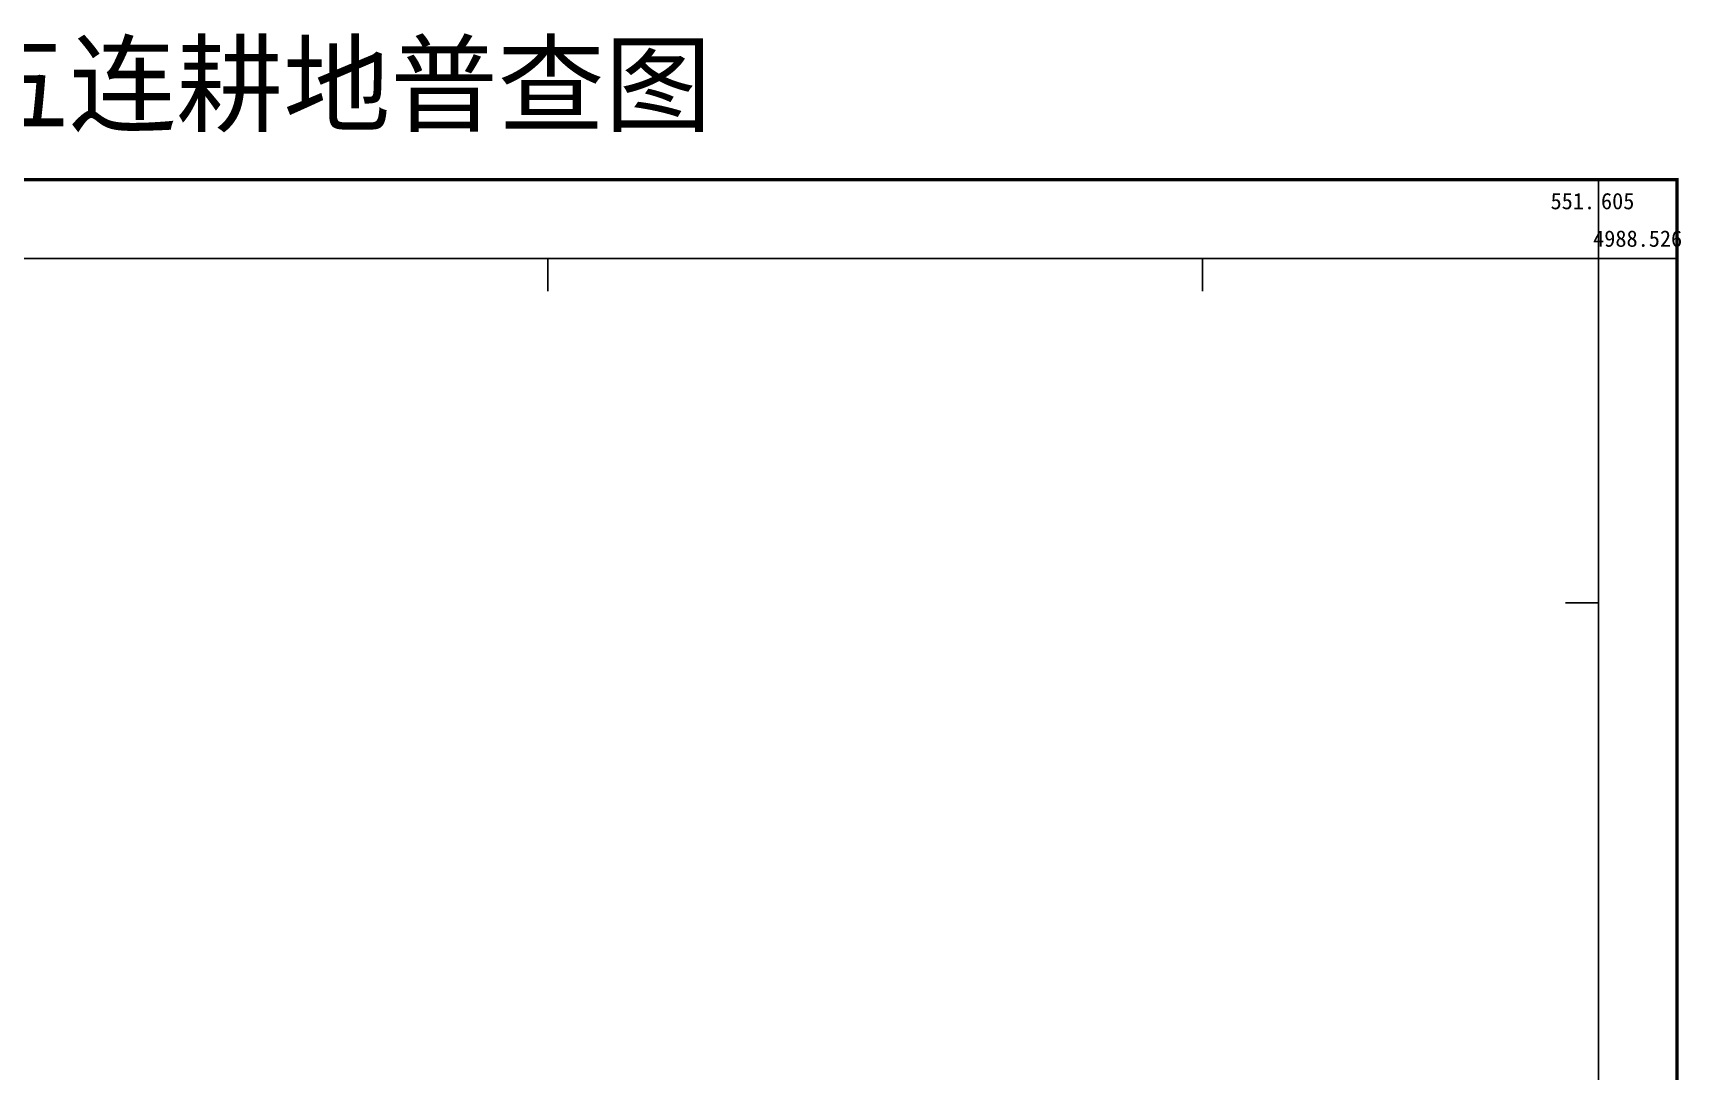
# Model space of a CAD drawing. Extents: x 546409 to 551731, y 4983223 to 4988870.
# Drawn here: x 549214 to 551731, y 4987285 to 4988870 of the extents above; entities that cross this region are included whole.
import ezdxf
from ezdxf.enums import TextEntityAlignment as Align

# ---------------------------------------------------------------- set-up
doc = ezdxf.new("R2010")
doc.units = 0
doc.header["$LTSCALE"] = 10
doc.layers.add('TK', color=7, linetype='CONTINUOUS')
doc.styles.add('宋体', font='')
doc.styles.get('宋体').set_extended_font_data('SimSun')

msp = doc.modelspace()

# ---------------------------------------------------------------- linework, layer by layer
at = {"layer": 'TK', "linetype": 'Continuous'}
for p, q in [((551605, 4988526), (551605, 4988646)), ((550000, 4988526), (550000, 4988476)), ((551000, 4988526), (551000, 4988476)), ((551605, 4988526), (551725, 4988526)), ((551605, 4988000), (551555, 4988000))]:
    msp.add_line(p, q, dxfattribs=at)
at = {"layer": 'TK', "linetype": 'Continuous', "const_width": 5, "flags": 128}
msp.add_lwpolyline([(546485, 4983406), (551725, 4983406), (551725, 4988646), (546485, 4988646)], close=True, dxfattribs=at)
at = {"layer": 'TK', "linetype": 'Continuous', "flags": 128}
msp.add_lwpolyline([(546605, 4983526), (551605, 4983526), (551605, 4988526), (546605, 4988526)], close=True, dxfattribs=at)

# ---------------------------------------------------------------- texts
at = {"layer": 'TK', "linetype": 'Continuous', "style": '宋体'}
msp.add_text('第七师一二八团五连耕地普查图', height=120, dxfattribs=at).set_placement((549105, 4988696), align=Align.BOTTOM_CENTER)
msp.add_text('551.', height=25, dxfattribs=at).set_placement((551600, 4988613.5), align=Align.MIDDLE_RIGHT)
msp.add_text('605', height=25, dxfattribs=at).set_placement((551609, 4988613.5), align=Align.MIDDLE_LEFT)
msp.add_text('4988.526', height=25, dxfattribs=at).set_placement((551665, 4988556), align=Align.MIDDLE)

doc.saveas('drawing.dxf')
